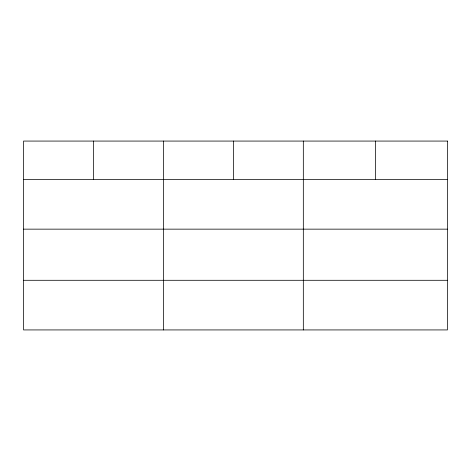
<?xml version="1.0" encoding="UTF-8"?>
<svg xmlns="http://www.w3.org/2000/svg" width="471" height="471" viewBox="0 0 471 471"><rect width="100%" height="100%" fill="white"/><g stroke="black" fill="none" stroke-linecap="round" stroke-linejoin="round"><path stroke-width="0.71" d="M23.55 179.504L447.45 179.504M23.55 229.147L447.45 229.147M23.55 280.292L447.45 280.292M375.387 141.07L375.387 179.504M303.324 141.07L303.324 329.93M233.38 141.07L233.38 179.504M163.437 141.07L163.437 329.93M93.494 141.07L93.494 179.504M447.45 141.07L23.55 141.07L23.55 329.93L447.45 329.93L447.45 141.07"/></g></svg>
